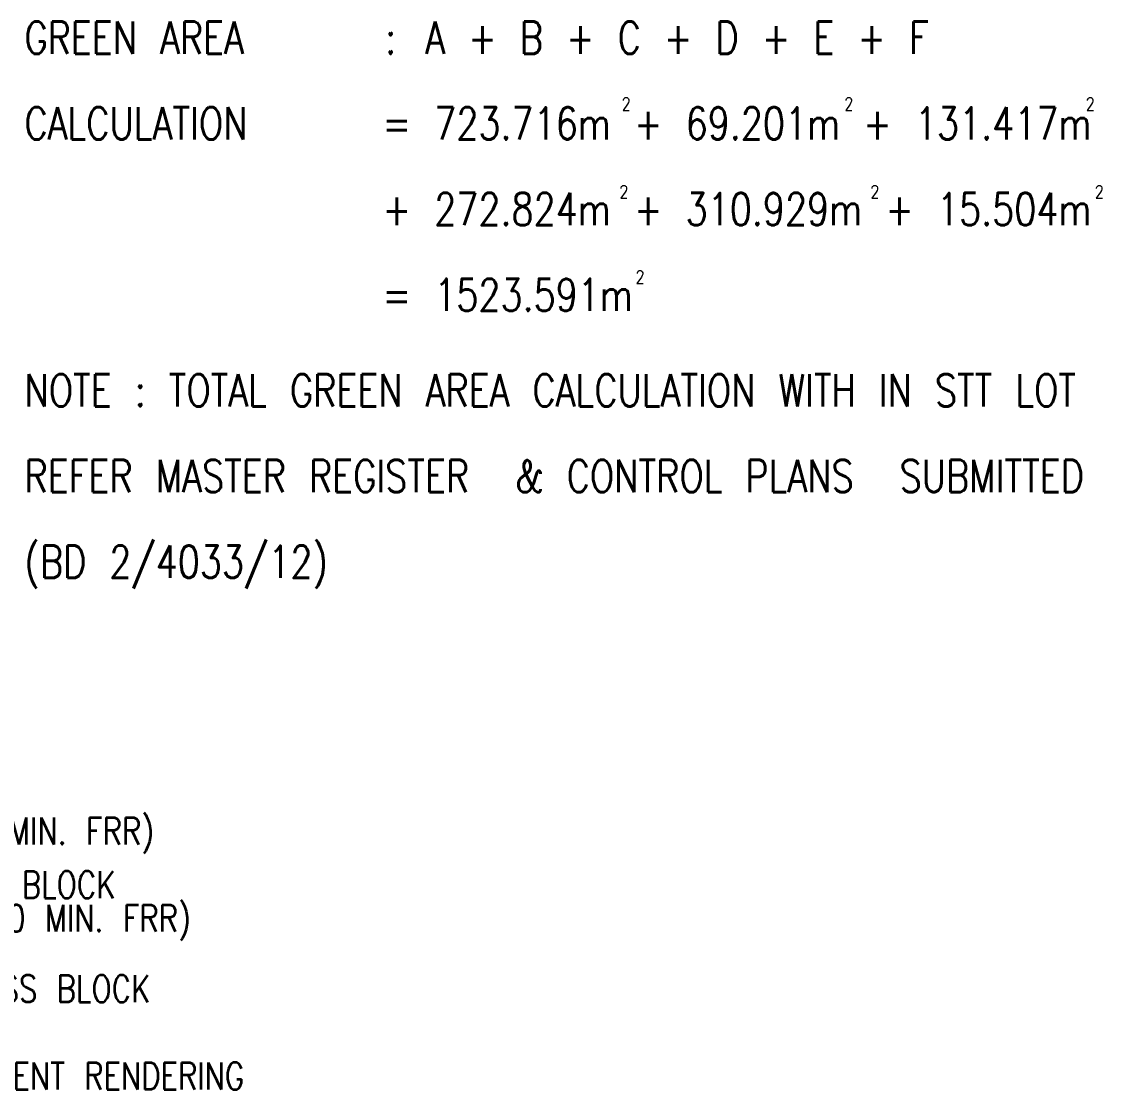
# Model space of a CAD drawing. Header units: millimetres. Extents: x 833779156 to 834921471, y 817530835 to 818378701.
# Drawn here: x 833809984 to 833830116, y 817904331 to 817924217 of the extents above; entities that cross this region are included whole.
import ezdxf

# ---------------------------------------------------------------- set-up
doc = ezdxf.new("R2010")
doc.units = ezdxf.units.MM
doc.header["$LTSCALE"] = 1000
doc.header["$MEASUREMENT"] = 0
for name, color, linetype in [('BD02T', 7, 'Continuous'), ('MGD031_1', 7, 'Continuous'), ('MGD044_1', 2, 'Continuous')]:
    doc.layers.add(name, color=color, linetype=linetype)
doc.styles.get("Standard").update_dxf_attribs({"font": 'txt.shx', "width": 0.8})

msp = doc.modelspace()

# ---------------------------------------------------------------- texts
at = {"layer": 'BD02T', "width": 0.8}
for s, p in [('GREEN AREA', (833810037.77169, 817923617.34212)), (':', (833816755.49788, 817923617.34212)), ('CALCULATION', (833810037.77169, 817922021.48984)), ('NOTE : TOTAL GREEN AREA CALCULATION WITH IN STT LOT', (833810037.77169, 817917049.96714)), ('REFER MASTER REGISTER  & CONTROL PLANS  SUBMITTED', (833810037.77169, 817915454.11487)), ('(BD 2/4033/12) ', (833810037.77169, 817913858.2626))]:
    msp.add_text(s, height=600, dxfattribs=at).set_placement(p)
at = {"layer": 'MGD031_1', "width": 0.8}
for s, height, p in [('A + B + C + D + E + F', 600, (833817504.08417, 817923617.34212)), ('2', 240, (833821162.63089, 817922564.85586)), ('2', 240, (833825309.60582, 817922564.85586)), ('2', 240, (833829807.32951, 817922564.85586)), ('= 723.716m + 69.201m + 131.417m ', 600, (833816707.56747, 817922021.48984)), ('2', 240, (833821118.6568, 817920926.55818)), ('2', 240, (833825795.10275, 817920926.55818)), ('2', 240, (833829975.87898, 817920926.55818)), ('+ 272.824m + 310.929m + 15.504m', 600, (833816707.56747, 817920425.63757)), ('2', 240, (833821421.50292, 817919341.91563)), ('= 1523.591m', 600, (833816707.56747, 817918829.7853))]:
    msp.add_text(s, height=height, dxfattribs=at).set_placement(p)
at = {"layer": 'MGD044_1', "width": 0.8}
for s, p in [('(WITH -/60/60 MIN. FRR)', (833805003.53188, 817908893.97123)), ('SOLID CONCRETE BLOCK', (833805003.53188, 817907893.97123)), ('(WITH -/120/120 MIN. FRR)', (833805003.53188, 817907268.97123)), ('GLAZING OR GLASS BLOCK', (833805003.53188, 817905956.47123)), ('PLASTER OR CEMENT RENDERING', (833805003.53188, 817904331.47123))]:
    msp.add_text(s, height=500, dxfattribs=at).set_placement(p)

doc.saveas('drawing.dxf')
